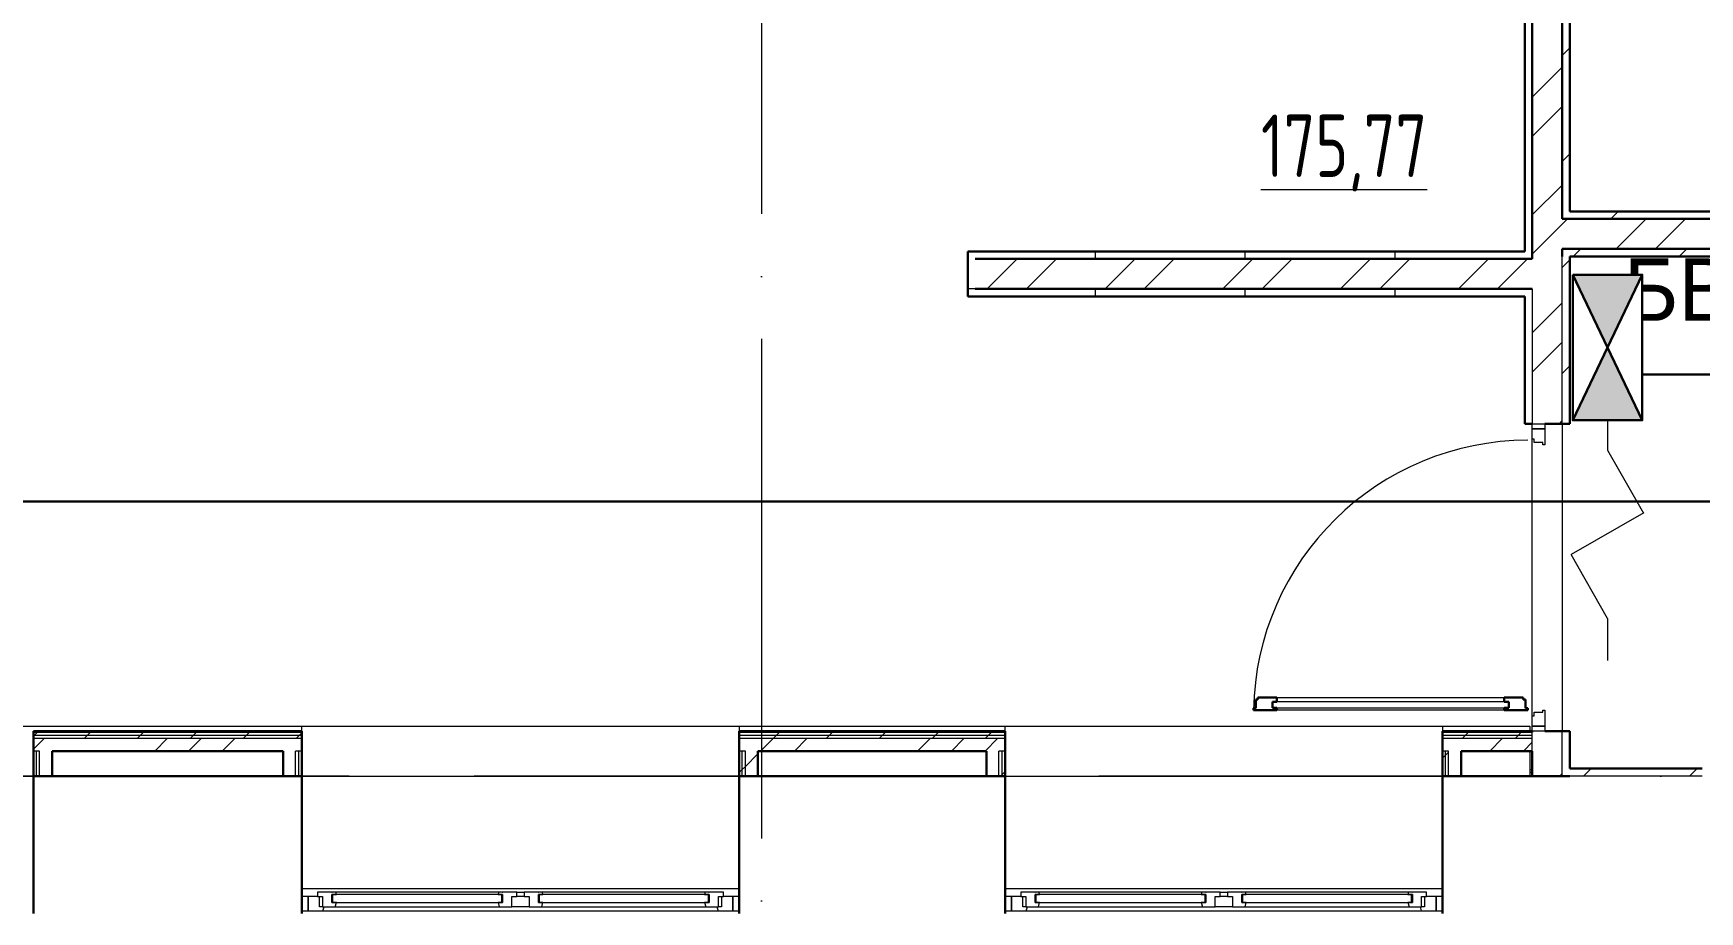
# Model space of a CAD drawing. Header units: millimetres. Extents: x -396912 to 182286, y -43638 to 41610.
# Drawn here: x -13871 to -7201, y 15830 to 19345 of the extents above; entities that cross this region are included whole.
import ezdxf

# ---------------------------------------------------------------- set-up
doc = ezdxf.new("R2010")
doc.units = ezdxf.units.MM
doc.set_wipeout_variables(frame=1)
doc.linetypes.add('ADSK_Линия сетки', pattern=[25, 20, -2.5, 0, -2.5])
for name, color, linetype, lineweight in [('_ Окна', 7, 'Continuous', 9), ('Двери', 252, 'Continuous', 9), ('лс', 5, 'Continuous', 30), ('Марки помещений', 252, 'Continuous', 20), ('Ограждение', 252, 'Continuous', 9), ('ОЗДС оборудование', 5, 'Continuous', 30), ('Окна', 252, 'Continuous', 9), ('Оси', 252, 'Continuous', 9), ('Стены внутренние', 7, 'Continuous', 18), ('Стены наружные', 7, 'Continuous', 18), ('Стены штриховка', 7, 'Continuous', 9)]:
    doc.layers.add(name, color=color, linetype=linetype, lineweight=lineweight)
doc.layers.add('Двери открывание', color=7, linetype='Continuous', lineweight=9, true_color=0xc0c0c0)
doc.styles.add('GOST Common_3', font='', dxfattribs={"height": 3.5})
doc.styles.add('Mipgost_5', font='', dxfattribs={"height": 250})
doc.styles.get('GOST Common_3').set_extended_font_data('GOST 2.304 type A')
doc.styles.get('Mipgost_5').set_extended_font_data('Mipgost')

# ---------------------------------------------------------------- blocks, each defined once
blk = doc.blocks.new('1 этаж')
at = {"layer": '_ Окна', "color": 251, "true_color": 0x636466}
for p, q in [((-18472.8, 14972.3), (-18497.8, 14972.3)), ((-18472.8, 14914.3), (-18472.8, 14972.3)), ((-18374.8, 14980.3), (-18377.8, 14980.3)), ((-18377.8, 14980.3), (-18377.8, 14948.3)), ((-18377.8, 14948.3), (-18374.8, 14948.3)), ((-17697.8, 14980.3), (-18374.8, 14980.3)), ((-18374.8, 14980.3), (-18374.8, 14948.3)), ((-18374.8, 14948.3), (-18374.8, 14980.3)), ((-18374.8, 14948.3), (-17697.8, 14948.3)), ((-17697.8, 14948.3), (-17697.8, 14980.3)), ((-17697.8, 14980.3), (-17697.8, 14948.3)), ((-17694.8, 14980.3), (-17697.8, 14980.3)), ((-17697.8, 14948.3), (-17694.8, 14948.3)), ((-17694.8, 14948.3), (-17694.8, 14980.3)), ((-17547.8, 14980.3), (-17550.8, 14980.3)), ((-17550.8, 14980.3), (-17550.8, 14948.3)), ((-17550.8, 14948.3), (-17547.8, 14948.3)), ((-16870.8, 14980.3), (-17547.8, 14980.3)), ((-17547.8, 14980.3), (-17547.8, 14948.3)), ((-17547.8, 14948.3), (-17547.8, 14980.3)), ((-17547.8, 14948.3), (-16870.8, 14948.3)), ((-16870.8, 14948.3), (-16870.8, 14980.3)), ((-16870.8, 14980.3), (-16870.8, 14948.3)), ((-16867.8, 14980.3), (-16870.8, 14980.3)), ((-16870.8, 14948.3), (-16867.8, 14948.3)), ((-16867.8, 14948.3), (-16867.8, 14980.3)), ((-16747.8, 14972.3), (-16772.8, 14972.3)), ((-16772.8, 14972.3), (-16772.8, 14914.3)), ((-15657.8, 14972.3), (-15682.8, 14972.3)), ((-15657.8, 14914.3), (-15657.8, 14972.3)), ((-15559.8, 14980.3), (-15562.8, 14980.3)), ((-15562.8, 14980.3), (-15562.8, 14948.3)), ((-15562.8, 14948.3), (-15559.8, 14948.3)), ((-14882.8, 14980.3), (-15559.8, 14980.3)), ((-15559.8, 14980.3), (-15559.8, 14948.3)), ((-15559.8, 14948.3), (-15559.8, 14980.3)), ((-15559.8, 14948.3), (-14882.8, 14948.3)), ((-14882.8, 14948.3), (-14882.8, 14980.3)), ((-14882.8, 14980.3), (-14882.8, 14948.3)), ((-14879.8, 14980.3), (-14882.8, 14980.3)), ((-14882.8, 14948.3), (-14879.8, 14948.3)), ((-14879.8, 14948.3), (-14879.8, 14980.3)), ((-14732.8, 14980.3), (-14735.8, 14980.3)), ((-14735.8, 14980.3), (-14735.8, 14948.3)), ((-14735.8, 14948.3), (-14732.8, 14948.3)), ((-14055.8, 14980.3), (-14732.8, 14980.3)), ((-14732.8, 14980.3), (-14732.8, 14948.3)), ((-14732.8, 14948.3), (-14732.8, 14980.3)), ((-14732.8, 14948.3), (-14055.8, 14948.3)), ((-14055.8, 14948.3), (-14055.8, 14980.3)), ((-14055.8, 14980.3), (-14055.8, 14948.3)), ((-14052.8, 14980.3), (-14055.8, 14980.3)), ((-14055.8, 14948.3), (-14052.8, 14948.3)), ((-14052.8, 14948.3), (-14052.8, 14980.3)), ((-13932.8, 14972.3), (-13957.8, 14972.3)), ((-13957.8, 14972.3), (-13957.8, 14914.3)), ((-18497.8, 14914.3), (-18472.8, 14914.3)), ((-16772.8, 14914.3), (-16747.8, 14914.3)), ((-15682.8, 14914.3), (-15657.8, 14914.3)), ((-13957.8, 14914.3), (-13932.8, 14914.3))]:
    blk.add_line(p, q, dxfattribs=at)
at = {"layer": '_ Окна', "color": 251, "lineweight": 18, "true_color": 0x636466}
for p, q in [((-18434.8, 14972.3), (-18472.8, 14972.3)), ((-18472.8, 14972.3), (-18472.8, 14914.3)), ((-18378.8, 14989.3), (-18434.8, 14989.3)), ((-18434.8, 14989.3), (-18434.8, 14972.3)), ((-18434.8, 14972.3), (-18414.8, 14972.3)), ((-18426.8, 14931.3), (-18426.8, 14972.3)), ((-18414.8, 14972.3), (-18414.8, 14931.3)), ((-18377.8, 14988.3), (-18378.8, 14989.3)), ((-18376.8, 14989.3), (-18377.8, 14988.3)), ((-18377.8, 14948.3), (-18377.8, 14980.3)), ((-18377.8, 14980.3), (-18359.8, 14980.3)), ((-18359.8, 14948.3), (-18377.8, 14948.3)), ((-18362.2, 14989.3), (-18376.8, 14989.3)), ((-18364.4, 14931.3), (-18359.8, 14948.3)), ((-18359.8, 14980.3), (-18362.2, 14989.3)), ((-17710.4, 14989.3), (-17712.8, 14980.3)), ((-17712.8, 14980.3), (-17694.8, 14980.3)), ((-17694.8, 14948.3), (-17712.8, 14948.3)), ((-17712.8, 14948.3), (-17708.2, 14931.3)), ((-17695.8, 14989.3), (-17710.4, 14989.3)), ((-17694.8, 14988.3), (-17695.8, 14989.3)), ((-17693.8, 14989.3), (-17694.8, 14988.3)), ((-17694.8, 14980.3), (-17694.8, 14948.3)), ((-17637.8, 14989.3), (-17693.8, 14989.3)), ((-17657.8, 14931.3), (-17657.8, 14972.3)), ((-17657.8, 14972.3), (-17637.8, 14972.3)), ((-17637.8, 14972.3), (-17637.8, 14989.3)), ((-17551.8, 14989.3), (-17607.8, 14989.3)), ((-17607.8, 14989.3), (-17607.8, 14972.3)), ((-17607.8, 14972.3), (-17587.8, 14972.3)), ((-17587.8, 14972.3), (-17587.8, 14931.3)), ((-17550.8, 14988.3), (-17551.8, 14989.3)), ((-17549.8, 14989.3), (-17550.8, 14988.3)), ((-17550.8, 14948.3), (-17550.8, 14980.3)), ((-17550.8, 14980.3), (-17532.8, 14980.3)), ((-17532.8, 14948.3), (-17550.8, 14948.3)), ((-17535.2, 14989.3), (-17549.8, 14989.3)), ((-17537.4, 14931.3), (-17532.8, 14948.3)), ((-17532.8, 14980.3), (-17535.2, 14989.3)), ((-16883.4, 14989.3), (-16885.8, 14980.3)), ((-16885.8, 14980.3), (-16867.8, 14980.3)), ((-16867.8, 14948.3), (-16885.8, 14948.3)), ((-16885.8, 14948.3), (-16881.2, 14931.3)), ((-16868.8, 14989.3), (-16883.4, 14989.3)), ((-16867.8, 14988.3), (-16868.8, 14989.3)), ((-16866.8, 14989.3), (-16867.8, 14988.3)), ((-16867.8, 14980.3), (-16867.8, 14948.3)), ((-16810.8, 14989.3), (-16866.8, 14989.3)), ((-16830.8, 14931.3), (-16830.8, 14972.3)), ((-16830.8, 14972.3), (-16810.8, 14972.3)), ((-16818.8, 14972.3), (-16818.8, 14931.3)), ((-16810.8, 14972.3), (-16810.8, 14989.3)), ((-16772.8, 14972.3), (-16810.8, 14972.3)), ((-16772.8, 14914.3), (-16772.8, 14972.3)), ((-15619.8, 14972.3), (-15657.8, 14972.3)), ((-15657.8, 14972.3), (-15657.8, 14914.3)), ((-15563.8, 14989.3), (-15619.8, 14989.3)), ((-15619.8, 14989.3), (-15619.8, 14972.3)), ((-15619.8, 14972.3), (-15599.8, 14972.3)), ((-15611.8, 14931.3), (-15611.8, 14972.3)), ((-15599.8, 14972.3), (-15599.8, 14931.3)), ((-15562.8, 14988.3), (-15563.8, 14989.3)), ((-15561.8, 14989.3), (-15562.8, 14988.3)), ((-15562.8, 14948.3), (-15562.8, 14980.3)), ((-15562.8, 14980.3), (-15544.8, 14980.3)), ((-15544.8, 14948.3), (-15562.8, 14948.3)), ((-15547.2, 14989.3), (-15561.8, 14989.3)), ((-15549.4, 14931.3), (-15544.8, 14948.3)), ((-15544.8, 14980.3), (-15547.2, 14989.3)), ((-14895.4, 14989.3), (-14897.8, 14980.3)), ((-14897.8, 14980.3), (-14879.8, 14980.3)), ((-14879.8, 14948.3), (-14897.8, 14948.3)), ((-14897.8, 14948.3), (-14893.2, 14931.3)), ((-14880.8, 14989.3), (-14895.4, 14989.3)), ((-14879.8, 14988.3), (-14880.8, 14989.3)), ((-14878.8, 14989.3), (-14879.8, 14988.3)), ((-14879.8, 14980.3), (-14879.8, 14948.3)), ((-14822.8, 14989.3), (-14878.8, 14989.3)), ((-14842.8, 14931.3), (-14842.8, 14972.3)), ((-14842.8, 14972.3), (-14822.8, 14972.3)), ((-14822.8, 14972.3), (-14822.8, 14989.3)), ((-14736.8, 14989.3), (-14792.8, 14989.3)), ((-14792.8, 14989.3), (-14792.8, 14972.3)), ((-14792.8, 14972.3), (-14772.8, 14972.3)), ((-14772.8, 14972.3), (-14772.8, 14931.3)), ((-14735.8, 14988.3), (-14736.8, 14989.3)), ((-14734.8, 14989.3), (-14735.8, 14988.3)), ((-14735.8, 14948.3), (-14735.8, 14980.3)), ((-14735.8, 14980.3), (-14717.8, 14980.3)), ((-14717.8, 14948.3), (-14735.8, 14948.3)), ((-14720.2, 14989.3), (-14734.8, 14989.3)), ((-14722.4, 14931.3), (-14717.8, 14948.3)), ((-14717.8, 14980.3), (-14720.2, 14989.3)), ((-14068.4, 14989.3), (-14070.8, 14980.3)), ((-14070.8, 14980.3), (-14052.8, 14980.3)), ((-14052.8, 14948.3), (-14070.8, 14948.3)), ((-14070.8, 14948.3), (-14066.2, 14931.3)), ((-14053.8, 14989.3), (-14068.4, 14989.3)), ((-14052.8, 14988.3), (-14053.8, 14989.3)), ((-14051.8, 14989.3), (-14052.8, 14988.3)), ((-14052.8, 14980.3), (-14052.8, 14948.3)), ((-13995.8, 14989.3), (-14051.8, 14989.3)), ((-14015.8, 14931.3), (-14015.8, 14972.3)), ((-14015.8, 14972.3), (-13995.8, 14972.3)), ((-14003.8, 14972.3), (-14003.8, 14931.3)), ((-13995.8, 14972.3), (-13995.8, 14989.3)), ((-13957.8, 14972.3), (-13995.8, 14972.3)), ((-13957.8, 14914.3), (-13957.8, 14972.3)), ((-18472.8, 14914.3), (-18413.4, 14914.3)), ((-18414.8, 14931.3), (-18426.8, 14931.3)), ((-18414.8, 14931.3), (-18364.4, 14931.3)), ((-18413.4, 14914.3), (-18408.8, 14931.3)), ((-17708.2, 14931.3), (-17657.8, 14931.3)), ((-17587.8, 14931.3), (-17537.4, 14931.3)), ((-16881.2, 14931.3), (-16830.8, 14931.3)), ((-16836.8, 14931.3), (-16832.2, 14914.3)), ((-16832.2, 14914.3), (-16772.8, 14914.3)), ((-16818.8, 14931.3), (-16830.8, 14931.3)), ((-15657.8, 14914.3), (-15598.4, 14914.3)), ((-15599.8, 14931.3), (-15611.8, 14931.3)), ((-15599.8, 14931.3), (-15549.4, 14931.3)), ((-15598.4, 14914.3), (-15593.8, 14931.3)), ((-14893.2, 14931.3), (-14842.8, 14931.3)), ((-14772.8, 14931.3), (-14722.4, 14931.3)), ((-14066.2, 14931.3), (-14015.8, 14931.3)), ((-14021.8, 14931.3), (-14017.2, 14914.3)), ((-14017.2, 14914.3), (-13957.8, 14914.3)), ((-14003.8, 14931.3), (-14015.8, 14931.3))]:
    blk.add_line(p, q, dxfattribs=at)
at = {"layer": 'Двери', "color": 251, "true_color": 0x636466}
for p, q in [((-13572.8, 16844.3), (-13572.8, 16864.3)), ((-13572.8, 16864.3), (-13522.8, 16864.3)), ((-13522.8, 16844.3), (-13572.8, 16844.3)), ((-13572.8, 16844.3), (-13522.8, 16844.3)), ((-13572.8, 16803.3), (-13572.8, 16844.3)), ((-13522.8, 16864.3), (-13522.8, 16844.3)), ((-13522.8, 16844.3), (-13522.8, 16780.3)), ((-13564.8, 16803.3), (-13572.8, 16803.3)), ((-13564.8, 16789.3), (-13564.8, 16803.3)), ((-13530.8, 16789.3), (-13564.8, 16789.3)), ((-13530.8, 16780.3), (-13530.8, 16789.3)), ((-13522.8, 16780.3), (-13530.8, 16780.3)), ((-13666.8, 15751.3), (-14612.8, 15751.3)), ((-14612.8, 15751.3), (-14612.8, 15727.3)), ((-14594.8, 15768.3), (-13684.8, 15768.3)), ((-13666.8, 15727.3), (-13666.8, 15751.3)), ((-14612.8, 15727.3), (-13666.8, 15727.3)), ((-13684.8, 15718.3), (-14594.8, 15718.3)), ((-13572.8, 15654.3), (-13572.8, 15695.3)), ((-13572.8, 15695.3), (-13564.8, 15695.3)), ((-13564.8, 15709.3), (-13530.8, 15709.3)), ((-13564.8, 15695.3), (-13564.8, 15709.3)), ((-13530.8, 15718.3), (-13522.8, 15718.3)), ((-13530.8, 15709.3), (-13530.8, 15718.3)), ((-13522.8, 15718.3), (-13522.8, 15654.3)), ((-13572.8, 15654.3), (-13522.8, 15654.3)), ((-13572.8, 15634.3), (-13572.8, 15654.3)), ((-13522.8, 15654.3), (-13572.8, 15654.3)), ((-13522.8, 15634.3), (-13572.8, 15634.3)), ((-13522.8, 15654.3), (-13522.8, 15634.3))]:
    blk.add_line(p, q, dxfattribs=at)
at = {"layer": 'Двери', "color": 251, "lineweight": 30, "true_color": 0x636466}
for p, q in [((-14679.8, 15760.3), (-14670.8, 15760.3)), ((-14679.8, 15726.3), (-14679.8, 15760.3)), ((-14670.8, 15768.3), (-14594.8, 15768.3)), ((-14670.8, 15760.3), (-14670.8, 15768.3)), ((-14594.8, 15751.3), (-14612.8, 15751.3)), ((-14612.8, 15751.3), (-14612.8, 15727.3)), ((-14594.8, 15768.3), (-14594.8, 15751.3)), ((-13684.8, 15768.3), (-13608.8, 15768.3)), ((-13684.8, 15768.3), (-13684.8, 15751.3)), ((-13684.8, 15751.3), (-13666.8, 15751.3)), ((-13666.8, 15751.3), (-13666.8, 15727.3)), ((-13608.8, 15768.3), (-13608.8, 15760.3)), ((-13608.8, 15760.3), (-13599.8, 15760.3)), ((-13599.8, 15760.3), (-13599.8, 15726.3)), ((-14688.8, 15726.3), (-14679.8, 15726.3)), ((-14688.8, 15718.3), (-14688.8, 15726.3)), ((-14594.8, 15718.3), (-14688.8, 15718.3)), ((-14612.8, 15727.3), (-14594.8, 15727.3)), ((-14594.8, 15727.3), (-14594.8, 15718.3)), ((-13684.8, 15727.3), (-13684.8, 15718.3)), ((-13666.8, 15727.3), (-13684.8, 15727.3)), ((-13590.8, 15718.3), (-13684.8, 15718.3)), ((-13599.8, 15726.3), (-13590.8, 15726.3)), ((-13590.8, 15726.3), (-13590.8, 15718.3))]:
    blk.add_line(p, q, dxfattribs=at)
at = {"layer": 'Двери открывание', "color": 251, "true_color": 0x636466}
blk.add_arc((-13590.8, 15700.3), 1098, 90, 179.06068, dxfattribs=at)
at = {"layer": 'Ограждение', "color": 251, "true_color": 0x636466}
for p, q in [((-27568.2, 15654.3), (-13582.8, 15654.3)), ((-18497.8, 15634.3), (-18497.8, 15654.3)), ((-18497.8, 15654.3), (-16747.8, 15654.3)), ((-16747.8, 15654.3), (-16747.8, 15634.3)), ((-15682.8, 15634.3), (-15682.8, 15654.3)), ((-15682.8, 15654.3), (-13932.8, 15654.3)), ((-13932.8, 15654.3), (-13932.8, 15634.3)), ((-13582.8, 15654.3), (-13582.8, 15634.1)), ((-13582.8, 15554.3), (-13582.8, 15454.3)), ((-13572.8, 15479.3), (-13582.8, 15479.3)), ((-21322.8, 15454.3), (-19572.8, 15454.3)), ((-18497.8, 15454.3), (-16747.8, 15454.3)), ((-15682.8, 15454.3), (-13932.8, 15454.3)), ((-13582.8, 15469.3), (-13572.8, 15469.3)), ((-18497.8, 15004.3), (-16747.8, 15004.3)), ((-15682.8, 15004.3), (-13932.8, 15004.3))]:
    blk.add_line(p, q, dxfattribs=at)
at = {"layer": 'Окна', "color": 251, "true_color": 0x636466}
for p, q in [((-18376.8, 14989.3), (-18378.8, 14989.3)), ((-17710.4, 14989.3), (-18362.2, 14989.3)), ((-17693.8, 14989.3), (-17695.8, 14989.3)), ((-17637.8, 14989.3), (-17607.8, 14989.3)), ((-17607.8, 14972.3), (-17637.8, 14972.3)), ((-17549.8, 14989.3), (-17551.8, 14989.3)), ((-16883.4, 14989.3), (-17535.2, 14989.3)), ((-16866.8, 14989.3), (-16868.8, 14989.3)), ((-15561.8, 14989.3), (-15563.8, 14989.3)), ((-14895.4, 14989.3), (-15547.2, 14989.3)), ((-14878.8, 14989.3), (-14880.8, 14989.3)), ((-14822.8, 14989.3), (-14792.8, 14989.3)), ((-14792.8, 14972.3), (-14822.8, 14972.3)), ((-14734.8, 14989.3), (-14736.8, 14989.3)), ((-14068.4, 14989.3), (-14720.2, 14989.3)), ((-14051.8, 14989.3), (-14053.8, 14989.3)), ((-18413.4, 14914.3), (-16832.2, 14914.3)), ((-18364.4, 14931.3), (-17708.2, 14931.3)), ((-17587.8, 14931.3), (-17657.8, 14931.3)), ((-17537.4, 14931.3), (-16881.2, 14931.3)), ((-15598.4, 14914.3), (-14017.2, 14914.3)), ((-15549.4, 14931.3), (-14893.2, 14931.3)), ((-14772.8, 14931.3), (-14842.8, 14931.3)), ((-14722.4, 14931.3), (-14066.2, 14931.3))]:
    blk.add_line(p, q, dxfattribs=at)
at = {"layer": 'Оси', "color": 251, "linetype": 'ADSK_Линия сетки', "ltscale": 100, "true_color": 0x636466}
for p, q in [((-16657.8, 32204.9), (-16657.8, -33771.9)), ((-807.8, 15454.3), (-72530.1, 15454.3))]:
    blk.add_line(p, q, dxfattribs=at)
at = {"layer": 'Стены внутренние', "color": 251, "lineweight": 30, "true_color": 0x636466}
for p, q in [((-19572.8, 15454.3), (-19572.8, 14904.3)), ((-18572.8, 15454.3), (-19497.8, 15454.3)), ((-18497.8, 14904.3), (-18497.8, 15454.3)), ((-16747.8, 15454.3), (-16747.8, 14904.3)), ((-15757.8, 15454.3), (-16672.8, 15454.3)), ((-15682.8, 14904.3), (-15682.8, 15454.3)), ((-13932.8, 15454.3), (-13932.8, 14904.3)), ((-13572.8, 15454.3), (-13857.8, 15454.3))]:
    blk.add_line(p, q, dxfattribs=at)
at = {"layer": 'Стены внутренние', "color": 251, "true_color": 0x636466}
blk.add_line((-12892.8, 15454.3), (-13422.8, 15454.3), dxfattribs=at)
at = {"layer": 'Стены наружные', "color": 251, "lineweight": 30, "true_color": 0x636466}
for p, q in [((-13602.8, 17554.3), (-13602.8, 19849.3)), ((-13572.8, 17524.3), (-13572.8, 19849.3)), ((-13452.8, 19544.3), (-13452.8, 17684.3)), ((-13422.8, 17714.3), (-13422.8, 19514.3)), ((-9727, 17684.3), (-13452.8, 17684.3)), ((-9622.8, 17714.3), (-13422.8, 17714.3)), ((-13602.8, 17554.3), (-15832.8, 17554.3)), ((-15832.8, 17554.3), (-15832.8, 17374.3)), ((-13452.8, 17564.3), (-9652.8, 17564.3)), ((-13452.8, 17564.3), (-13452.8, 17534.3)), ((-13572.8, 17524.3), (-15802.8, 17524.3)), ((-13422.8, 17534.3), (-9622.8, 17534.3)), ((-13422.8, 16864.3), (-13422.8, 17534.3)), ((-15832.8, 17374.3), (-13602.8, 17374.3)), ((-15802.8, 17404.3), (-13572.8, 17404.3)), ((-13602.8, 17374.3), (-13602.8, 16864.3)), ((-13602.8, 16864.3), (-13572.8, 16864.3)), ((-13522.8, 16864.3), (-13422.8, 16864.3)), ((-18497.8, 15634.3), (-19572.8, 15634.3)), ((-19572.8, 15634.3), (-19572.8, 15454.3)), ((-18497.8, 15454.3), (-18497.8, 15634.3)), ((-15682.8, 15634.3), (-16747.8, 15634.3)), ((-16747.8, 15634.3), (-16747.8, 15454.3)), ((-15682.8, 15454.3), (-15682.8, 15634.3)), ((-13572.8, 15634.3), (-13932.8, 15634.3)), ((-13932.8, 15634.3), (-13932.8, 15454.3)), ((-13572.8, 15629.3), (-13572.8, 15634.3)), ((-13522.8, 15634.3), (-13422.8, 15634.3)), ((-13422.8, 15484.3), (-13422.8, 15634.3)), ((-19497.8, 15554.3), (-18572.8, 15554.3)), ((-19497.8, 15454.3), (-19497.8, 15554.3)), ((-18572.8, 15554.3), (-18572.8, 15454.3)), ((-16672.8, 15554.3), (-15757.8, 15554.3)), ((-16672.8, 15454.3), (-16672.8, 15554.3)), ((-15757.8, 15554.3), (-15757.8, 15454.3)), ((-13857.8, 15554.3), (-13572.8, 15554.3)), ((-13857.8, 15454.3), (-13857.8, 15554.3)), ((-13572.8, 15454.3), (-13572.8, 15554.3)), ((-12892.8, 15484.3), (-13422.8, 15484.3)), ((-19572.8, 15454.3), (-19497.8, 15454.3)), ((-18572.8, 15454.3), (-18497.8, 15454.3)), ((-16747.8, 15454.3), (-16672.8, 15454.3)), ((-15757.8, 15454.3), (-15682.8, 15454.3)), ((-13932.8, 15454.3), (-13857.8, 15454.3)), ((-13572.8, 15454.3), (-13422.8, 15454.3))]:
    blk.add_line(p, q, dxfattribs=at)
at = {"layer": 'Стены наружные', "color": 251, "linetype": 'Continuous', "lineweight": 9, "true_color": 0x636466}
for p, q in [((-13452.8, 18338.8), (-13422.8, 18368.8)), ((-13572.8, 18171.6), (-13452.8, 18291.6)), ((-13572.8, 18014.4), (-13452.8, 18134.4)), ((-13452.8, 17914.5), (-13422.8, 17944.5)), ((-13572.8, 17700.1), (-13452.8, 17820.1)), ((-13452.8, 17662.9), (-13431.5, 17684.3)), ((-13258.8, 17684.3), (-13228.8, 17714.3)), ((-13237.2, 17564.3), (-13117.2, 17684.3)), ((-13080, 17564.3), (-12960, 17684.3)), ((-13572.8, 17542.9), (-13452.8, 17662.9)), ((-15321.8, 17524.3), (-15321.8, 17554.3)), ((-14721.8, 17524.3), (-14721.8, 17554.3)), ((-14121.8, 17524.3), (-14121.8, 17554.3)), ((-13408.8, 17534.3), (-13378.8, 17564.3)), ((-12984.5, 17534.3), (-12954.5, 17564.3)), ((-15754.5, 17404.3), (-15634.5, 17524.3)), ((-15597.3, 17404.3), (-15477.3, 17524.3)), ((-15283, 17404.3), (-15163, 17524.3)), ((-15125.9, 17404.3), (-15005.9, 17524.3)), ((-14811.6, 17404.3), (-14691.6, 17524.3)), ((-14654.4, 17404.3), (-14534.4, 17524.3)), ((-14340.1, 17404.3), (-14220.1, 17524.3)), ((-14182.9, 17404.3), (-14062.9, 17524.3)), ((-13868.6, 17404.3), (-13748.6, 17524.3)), ((-13711.5, 17404.3), (-13591.5, 17524.3)), ((-13452.8, 17490.2), (-13422.8, 17520.2)), ((-15321.8, 17374.3), (-15321.8, 17404.3)), ((-14721.8, 17374.3), (-14721.8, 17404.3)), ((-14121.8, 17374.3), (-14121.8, 17404.3)), ((-13572.8, 17228.6), (-13452.8, 17348.6)), ((-13572.8, 17071.5), (-13452.8, 17191.5)), ((-13452.8, 17066), (-13422.8, 17096)), ((-13465.7, 16864.3), (-13452.8, 16877.2)), ((-19572.8, 15612.9), (-19568.9, 15616.8)), ((-19568.9, 15616.8), (-19556.4, 15629.3)), ((-19556.4, 15629.3), (-19551.4, 15634.3)), ((-19369.3, 15604.3), (-19356.8, 15616.8)), ((-19356.8, 15616.8), (-19344.3, 15629.3)), ((-19157.1, 15604.3), (-19144.6, 15616.8)), ((-19144.6, 15616.8), (-19132.1, 15629.3)), ((-19132.1, 15629.3), (-19127.1, 15634.3)), ((-18945, 15604.3), (-18932.5, 15616.8)), ((-18932.5, 15616.8), (-18920, 15629.3)), ((-18732.9, 15604.3), (-18720.4, 15616.8)), ((-18720.4, 15616.8), (-18707.9, 15629.3)), ((-18707.9, 15629.3), (-18702.9, 15634.3)), ((-18520.7, 15604.3), (-18508.2, 15616.8)), ((-18508.2, 15616.8), (-18497.8, 15627.2)), ((-16611.6, 15604.3), (-16599.1, 15616.8)), ((-16599.1, 15616.8), (-16586.6, 15629.3)), ((-16586.6, 15629.3), (-16581.6, 15634.3)), ((-16399.4, 15604.3), (-16386.9, 15616.8)), ((-16386.9, 15616.8), (-16374.4, 15629.3)), ((-16187.3, 15604.3), (-16174.8, 15616.8)), ((-16174.8, 15616.8), (-16162.3, 15629.3)), ((-16162.3, 15629.3), (-16157.3, 15634.3)), ((-15975.2, 15604.3), (-15962.7, 15616.8)), ((-15962.7, 15616.8), (-15950.2, 15629.3)), ((-15763, 15604.3), (-15750.5, 15616.8)), ((-15750.5, 15616.8), (-15738, 15629.3)), ((-15738, 15629.3), (-15733, 15634.3)), ((-13853.8, 15604.3), (-13841.3, 15616.8)), ((-13841.3, 15616.8), (-13828.8, 15629.3)), ((-13641.7, 15604.3), (-13629.2, 15616.8)), ((-13629.2, 15616.8), (-13616.7, 15629.3)), ((-13616.7, 15629.3), (-13611.7, 15634.3)), ((-19572.8, 15561.4), (-19529.9, 15604.3)), ((-19086.5, 15554.3), (-19036.5, 15604.3)), ((-18951.5, 15554.3), (-18901.5, 15604.3)), ((-18816.6, 15554.3), (-18766.6, 15604.3)), ((-16747.8, 15603), (-16746.5, 15604.3)), ((-16722.8, 15493), (-16672.8, 15543)), ((-16661.6, 15554.3), (-16611.6, 15604.3)), ((-16526.6, 15554.3), (-16476.6, 15604.3)), ((-16033.2, 15554.3), (-15983.2, 15604.3)), ((-15898.2, 15554.3), (-15848.2, 15604.3)), ((-15763.3, 15554.3), (-15713.3, 15604.3)), ((-13920.3, 15537.8), (-13907.8, 15550.3)), ((-13743.2, 15554.3), (-13693.2, 15604.3)), ((-13608.3, 15554.3), (-13572.8, 15589.7)), ((-16747.8, 15468), (-16735.3, 15480.5)), ((-16735.3, 15480.5), (-16722.8, 15493)), ((-13932.8, 15525.3), (-13920.3, 15537.8)), ((-13367.4, 15454.3), (-13337.4, 15484.3)), ((-12943.2, 15454.3), (-12913.2, 15484.3)), ((-15700.9, 15454.3), (-15695.3, 15459.9)), ((-15695.3, 15459.9), (-15682.8, 15472.4)), ((-13461.3, 15454.3), (-13452.8, 15462.8))]:
    blk.add_line(p, q, dxfattribs=at)
at = {"layer": 'Стены наружные', "color": 251, "true_color": 0x636466}
for p, q in [((-13452.8, 16864.3), (-13452.8, 15634.3)), ((-13572.8, 15695.3), (-13572.8, 16803.3))]:
    blk.add_line(p, q, dxfattribs=at)
at = {"layer": 'Стены штриховка', "color": 251, "true_color": 0x636466}
for p, q in [((-13452.8, 16864.3), (-13452.8, 17534.3)), ((-15802.8, 17404.3), (-15832.8, 17404.3)), ((-13572.8, 17404.3), (-13572.8, 16864.3)), ((-19572.8, 15629.3), (-18497.8, 15629.3)), ((-18497.8, 15629.3), (-19572.8, 15629.3)), ((-18497.8, 15616.8), (-19572.8, 15616.8)), ((-16747.8, 15629.3), (-15682.8, 15629.3)), ((-15682.8, 15629.3), (-16747.8, 15629.3)), ((-15682.8, 15616.8), (-16747.8, 15616.8)), ((-13932.8, 15629.3), (-13572.8, 15629.3)), ((-13572.8, 15629.3), (-13932.8, 15629.3)), ((-13572.8, 15616.8), (-13932.8, 15616.8)), ((-13572.8, 15554.3), (-13572.8, 15629.3)), ((-13452.8, 15454.3), (-13452.8, 15634.3)), ((-18497.8, 15604.3), (-19572.8, 15604.3)), ((-19547.8, 15554.3), (-19572.8, 15554.3)), ((-19560.3, 15454.3), (-19560.3, 15554.3)), ((-19547.8, 15454.3), (-19547.8, 15554.3)), ((-18522.8, 15454.3), (-18522.8, 15554.3)), ((-18497.8, 15554.3), (-18522.8, 15554.3)), ((-18510.3, 15454.3), (-18510.3, 15554.3)), ((-15682.8, 15604.3), (-16747.8, 15604.3)), ((-16722.8, 15554.3), (-16747.8, 15554.3)), ((-16735.3, 15454.3), (-16735.3, 15554.3)), ((-16722.8, 15454.3), (-16722.8, 15554.3)), ((-15707.8, 15454.3), (-15707.8, 15554.3)), ((-15682.8, 15554.3), (-15707.8, 15554.3)), ((-15695.3, 15454.3), (-15695.3, 15554.3)), ((-13572.8, 15604.3), (-13932.8, 15604.3)), ((-13907.8, 15554.3), (-13932.8, 15554.3)), ((-13920.3, 15454.3), (-13920.3, 15554.3)), ((-13907.8, 15454.3), (-13907.8, 15554.3))]:
    blk.add_line(p, q, dxfattribs=at)
at = {"layer": 'Марки помещений', "color": 251, "true_color": 0x636466, "style": 'GOST Common_3', "width": 0.9}
blk.add_text('%%U175,77', height=250, dxfattribs=at).set_placement((-14658.9, 17852.4))
blk = doc.blocks.new('БВИ')
at = {"layer": 'ОЗДС оборудование', "lineweight": 13}
for p, q in [((76.1, 687.9), (76.1, 772.2)), ((76.1, 687.9), (149, 560)), ((3.3, 476.9), (149, 560)), ((76.1, 351.1), (4.1, 477.4))]:
    blk.add_line(p, q, dxfattribs=at)
at = {"lineweight": 13}
blk.add_wipeout([(6.6, 291.5), (145.7, 291.5), (145.7, 0), (6.6, 0)], dxfattribs=at).dxf.layer = 'ОЗДС оборудование'
at = {"layer": 'ОЗДС оборудование', "ltscale": 3}
blk.add_hatch(color=256, dxfattribs=at).paths.add_polyline_path([(145.7, 291.5), (6.6, 291.5), (76.1, 145.7)])
at = {"layer": 'ОЗДС оборудование', "ltscale": 5}
blk.add_hatch(color=256, dxfattribs=at).paths.add_polyline_path([(6.6, 0), (145.7, 0), (76.1, 145.7)])
at = {"layer": 'ОЗДС оборудование', "lineweight": 13}
blk.add_line((76.1, 291.5), (76.1, 351.1), dxfattribs=at)
at = {"layer": 'ОЗДС оборудование', "ltscale": 5}
for p, q in [((145.7, 0), (6.6, 291.5)), ((6.6, 0), (145.7, 291.5))]:
    blk.add_line(p, q, dxfattribs=at)
blk.add_lwpolyline([(145.7, 0), (6.6, 0), (6.6, 291.5), (145.7, 291.5)], close=True, dxfattribs=at)

msp = doc.modelspace()

# ---------------------------------------------------------------- linework, layer by layer
at = {"layer": 'лс', "color": 104}
for p, q in [((-7430.5, 17979.9), (-7079.2, 17979.9)), ((-2837, 17471.6), (-21341.6, 17471.6))]:
    msp.add_line(p, q, dxfattribs=at)

# ---------------------------------------------------------------- block references
msp.add_blockref('1 этаж', (5702.1, 918.2))

# ---------------------------------------------------------------- texts
at = {"layer": 'ОЗДС оборудование', "linetype": 'Continuous', "lineweight": 0, "insert": (-6991.5, 18317.9), "char_height": 250, "width": 3169.543, "attachment_point": 5, "style": 'Mipgost_5'}
msp.add_mtext('\\A1;{\\C0;БВУ14}', dxfattribs=at)

# ---------------------------------------------------------------- next in the draw order: block references
at = {"layer": 'ОЗДС оборудование', "lineweight": 20, "xscale": 2, "yscale": 2, "zscale": 2, "rotation": 180}
msp.add_blockref('БВИ', (-7417.4, 18379.4), dxfattribs=at)

doc.saveas('drawing.dxf')
